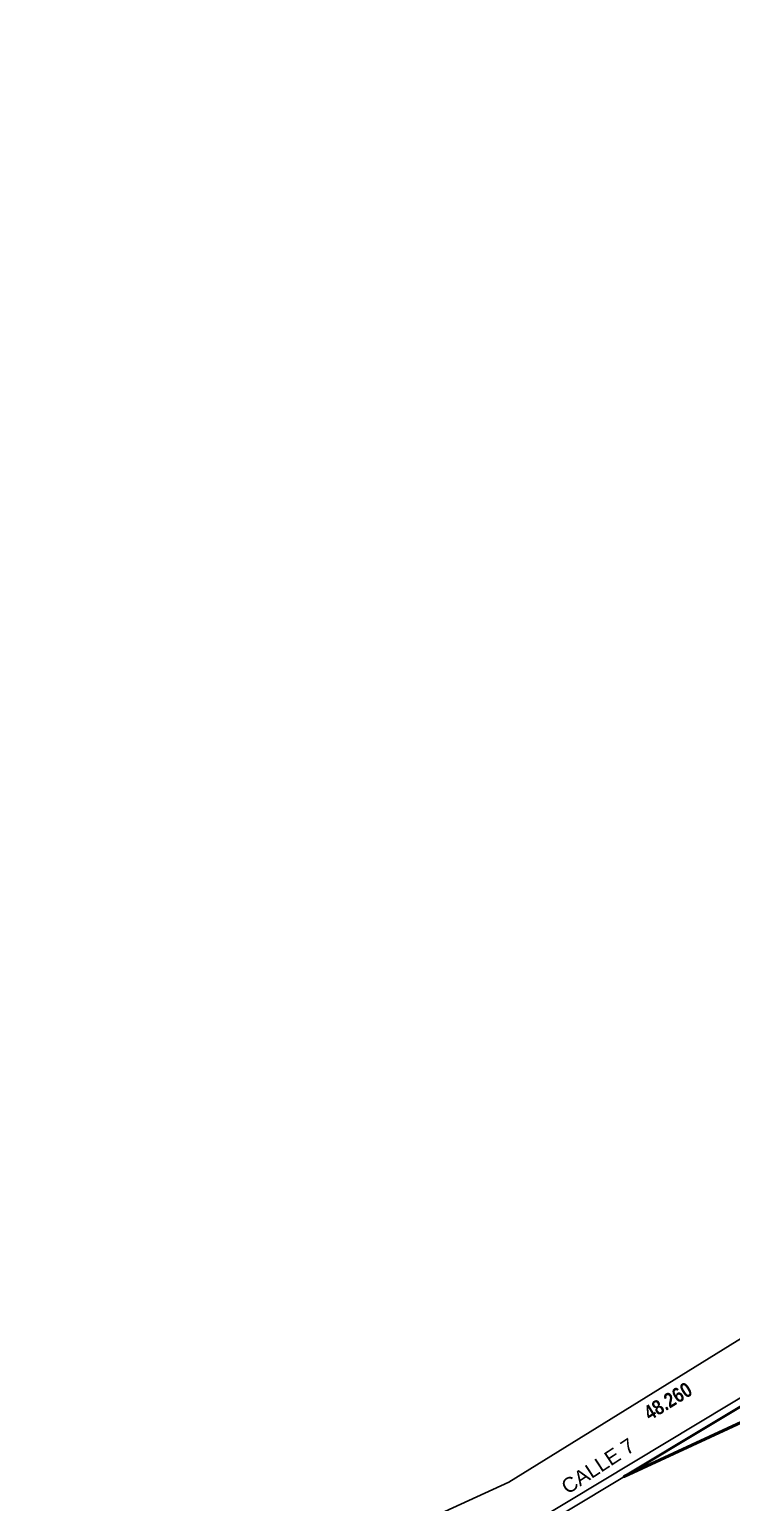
# Model space of a CAD drawing. Header units: metres. Extents: x 859577 to 860336, y 1645916 to 1646650.
# Drawn here: x 859604.5 to 859699.6, y 1646275.2 to 1646474.8 of the extents above; entities that cross this region are included whole.
import ezdxf
from ezdxf.enums import TextEntityAlignment as Align

# ---------------------------------------------------------------- set-up
doc = ezdxf.new("R2010")
doc.units = ezdxf.units.M
for name, color, linetype in [('_LINDERO', 6, 'Continuous'), ('_SENDERO', 5, 'Continuous'), ('A-CALZADA', 252, 'Continuous'), ('A-SENDEROS', 97, 'Continuous'), ('A-ZONA VERDE', 103, 'Continuous'), ('CVL_CUADCON_TIT', 7, 'Continuous')]:
    doc.layers.add(name, color=color, linetype=linetype)
doc.layers.add('A-VIA', color=30, linetype='Continuous', lineweight=30)
doc.styles.add('ARIAL', font='arial.ttf')
doc.styles.add('Narrow-Negrita', font='ARIALNB.TTF')

msp = doc.modelspace()

# ---------------------------------------------------------------- linework, layer by layer
at = {"layer": '_LINDERO', "color": 7, "flags": 128}
msp.add_lwpolyline([(859894.378, 1646431.79), (859853.92, 1646403.366), (859810.649, 1646346.147), (859772.809, 1646343.711), (859746.986, 1646332.143), (859710.471, 1646303.363), (859669.424, 1646277.983), (859634.171, 1646261.814), (859604.476, 1646238.002), (859623.864, 1646218.316), (859640.419, 1646202.828), (859675.203, 1646169.948), (859730.357, 1646115.331), (859794.206, 1646054.11), (859867.95, 1645985.069), (859894.074, 1645960.856)], dxfattribs=at)
at = {"layer": 'A-CALZADA'}
msp.add_lwpolyline([(859634.171, 1646261.814), (859669.424, 1646277.983), (859710.471, 1646303.363), (859746.986, 1646332.143), (859772.809, 1646343.711), (859810.649, 1646346.147), (859853.92, 1646403.366), (859956.217, 1646474.82)], dxfattribs=at)
at = {"layer": 'A-CALZADA', "color": 251, "true_color": 0x636466, "flags": 128}
msp.add_lwpolyline([(859634.171, 1646261.814), (859669.424, 1646277.983), (859710.471, 1646303.363), (859746.986, 1646332.143), (859772.809, 1646343.711), (859810.649, 1646346.147), (859853.92, 1646403.366), (859956.217, 1646474.82)], dxfattribs=at)
at = {"layer": 'A-CALZADA'}
msp.add_lwpolyline([(859958.46872, 1646468.18577), (859858.9857, 1646399.14604, 0.073457485), (859856.85396, 1646397.14682), (859850.27875, 1646388.84526, 0.243559798), (859849.39852, 1646384.34125), (859852.36411, 1646374.21209, -0.268007074), (859850.52879, 1646364.35161, 0.233496527), (859848.04958, 1646355.08603), (859852.85078, 1646319.26597), (859846.88179, 1646318.55901), (859841.79983, 1646356.65096, 0.36865662), (859836.97409, 1646360.99202), (859830.83711, 1646361.15271, 0.235757695), (859826.78978, 1646359.26271), (859816.53475, 1646346.34025), (859814.04255, 1646343.19981, -0.207345041), (859807.03036, 1646339.44981), (859771.42602, 1646336.51693), (859751.53735, 1646327.60735), (859708.24764, 1646293.87137), (859673.06761, 1646272.6964)], format="xyb", dxfattribs=at)
at = {"layer": 'A-CALZADA', "color": 251, "true_color": 0x636466, "flags": 128}
msp.add_lwpolyline([(859863.98632, 1646402.60423), (859858.38463, 1646398.71674, 0.073457485), (859857.3209, 1646397.71913), (859850.27875, 1646388.84526, 0.243559798), (859849.39852, 1646384.34125), (859852.36411, 1646374.21209, -0.268007074), (859850.52879, 1646364.35161, 0.234093439), (859848.05412, 1646355.05223), (859852.85078, 1646319.26597), (859846.88179, 1646318.55901), (859841.79983, 1646356.65096, 0.36865662), (859836.97409, 1646360.99202), (859830.83711, 1646361.15271, 0.235768179), (859826.78966, 1646359.26255), (859826.7897, 1646359.2626), (859814.04255, 1646343.19981, -0.207345041), (859807.03036, 1646339.44981), (859771.42602, 1646336.51693), (859751.53735, 1646327.60735), (859708.24764, 1646293.87137), (859673.06761, 1646272.6964)], format="xyb", dxfattribs=at)
at = {"layer": 'A-SENDEROS', "lineweight": 9, "flags": 128}
for points in [[(859764.49766, 1646315.51072), (859685.04778, 1646278.74013), (859708.81488, 1646293.04562)], [(859708.81488, 1646293.04562), (859685.04778, 1646278.74013), (859764.49766, 1646315.51072)]]:
    msp.add_lwpolyline(points, dxfattribs=at)
at = {"layer": 'A-VIA'}
for points in [[(859634.171, 1646261.814), (859669.424, 1646277.983), (859710.471, 1646303.363), (859746.986, 1646332.143), (859772.809, 1646343.711), (859810.649, 1646346.147), (859853.92, 1646403.366), (859956.217, 1646474.82)], [(859807.54431, 1646338.48876), (859771.67867, 1646335.53436), (859752.05661, 1646326.74421), (859708.81488, 1646293.04562), (859673.53435, 1646271.81016), (859638.84961, 1646256.00148), (859609.32765, 1646233.07577)]]:
    msp.add_lwpolyline(points, dxfattribs=at)
msp.add_lwpolyline([(859863.98632, 1646402.60423), (859858.38463, 1646398.71674, 0.073457485), (859857.3209, 1646397.71913), (859850.27875, 1646388.84526, 0.243559798), (859849.39852, 1646384.34125), (859852.36411, 1646374.21209, -0.268007074), (859850.52879, 1646364.35161, 0.234093439), (859848.05412, 1646355.05223), (859852.85078, 1646319.26597), (859846.88179, 1646318.55901), (859841.79983, 1646356.65096, 0.36865662), (859836.97409, 1646360.99202), (859830.83711, 1646361.15271, 0.235768179), (859826.78966, 1646359.26255), (859826.7897, 1646359.2626), (859814.04255, 1646343.19981, -0.207345041), (859807.03036, 1646339.44981), (859771.42602, 1646336.51693), (859751.53735, 1646327.60735), (859708.24764, 1646293.87137), (859673.06761, 1646272.6964)], format="xyb", dxfattribs=at)
at = {"layer": 'A-ZONA VERDE', "flags": 128}
msp.add_lwpolyline([(859959.03887, 1646467.36422), (859872.81917, 1646407.51687), (859869.42728, 1646386.40696), (859869.41698, 1646377.71047), (859871.22155, 1646365.6943), (859885.11145, 1646342.5597), (859882.81389, 1646327.95327), (859867.49779, 1646321.22921), (859853.832, 1646319.39749), (859846.88179, 1646318.55901), (859845.86606, 1646318.6105), (859833.53456, 1646319.23569), (859824.33929, 1646316.77741), (859822.54578, 1646316.29794), (859818.15285, 1646316.29794), (859811.37658, 1646317.99234), (859808.61933, 1646319.91002), (859807.54431, 1646338.48876), (859771.67867, 1646335.53436), (859752.05661, 1646326.74421), (859708.81488, 1646293.04562), (859673.53435, 1646271.81016)], dxfattribs=at)
at = {"layer": 'CVL_CUADCON_TIT', "color": 78, "lineweight": 50, "flags": 128}
msp.add_lwpolyline([(859764.49766, 1646315.51072), (859685.04778, 1646278.74013), (859708.81488, 1646293.04562)], dxfattribs=at)
at = {"layer": 'CVL_CUADCON_TIT', "color": 7, "lineweight": 20, "ltscale": 0.5, "true_color": 0xffffff, "flags": 128}
msp.add_lwpolyline([(859708.81488, 1646293.04562), (859685.04778, 1646278.74013), (859764.49766, 1646315.51072)], dxfattribs=at)

# ---------------------------------------------------------------- texts
at = {"layer": '_SENDERO', "color": 7, "style": 'Narrow-Negrita'}
msp.add_text('48.260', height=2, rotation=31.729148, dxfattribs=at).set_placement((859690.99931, 1646288.97191), align=Align.MIDDLE)
msp.add_text('48.260', height=2, rotation=31.729148, dxfattribs=at).set_placement((859690.99931, 1646288.97191), align=Align.MIDDLE)
at = {"layer": 'A-VIA', "insert": (859676.30394, 1646277.94071), "char_height": 2, "attachment_point": 1, "rotation": 33.3384725, "style": 'ARIAL'}
msp.add_mtext_dynamic_manual_height_columns('CALLE 7', width=16.4729904, gutter_width=1, heights=[-2.06821], dxfattribs=at)

doc.saveas('drawing.dxf')
